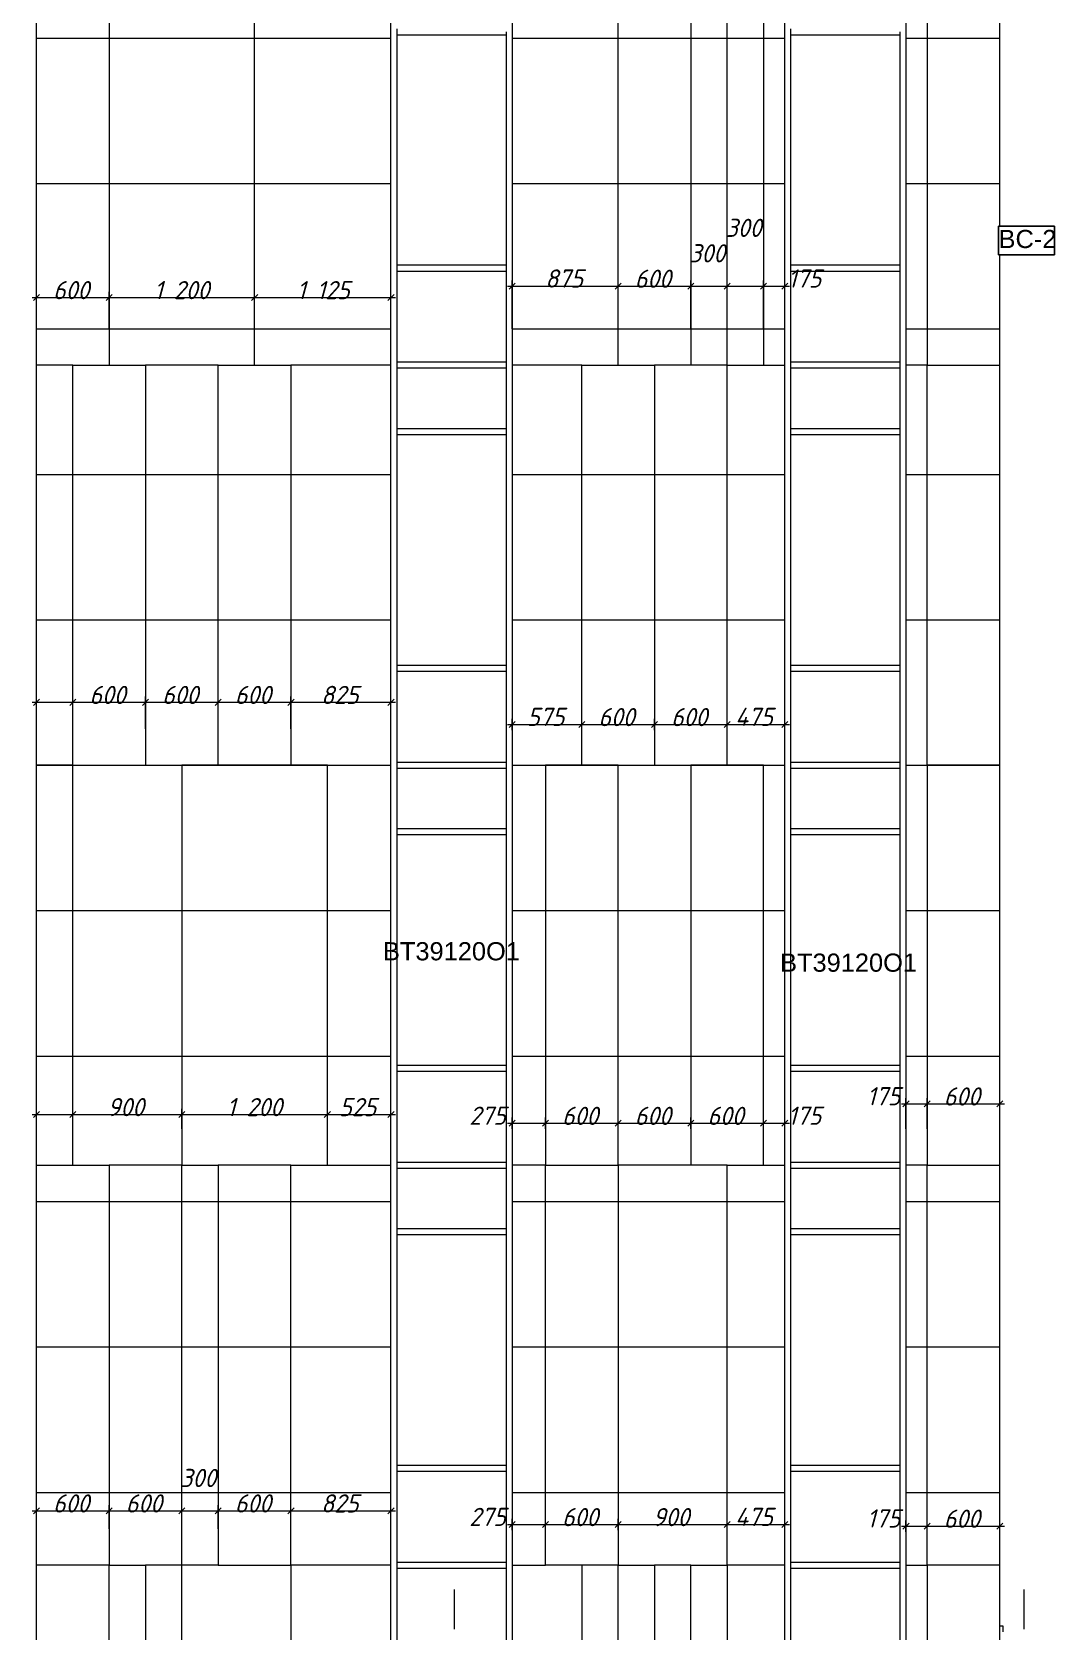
# Model space of a CAD drawing. Header units: millimetres. Extents: x 1499747 to 4230374, y -28481 to 441852.
# Drawn here: x 2536341 to 2544784, y 294569 to 307762 of the extents above; entities that cross this region are included whole.
import ezdxf
from ezdxf.xclip import XClip

# ---------------------------------------------------------------- set-up
doc = ezdxf.new("R2010")
doc.units = ezdxf.units.MM
doc.header["$MEASUREMENT"] = 0
doc.header["$XCLIPFRAME"] = 0
doc.set_wipeout_variables(frame=1)
doc.linetypes.add('Wipeout_Contour', pattern=[1000, 0, -1000])
doc.linetypes.add('Штрихпунктирная', pattern=[670.277762, 352.777767, -176.388884, 0, -141.111112])
for name, color, linetype, lineweight in [('1 Фасад_42_Витражные окна_Ном._пера__1_Ном._пера__7', 7, 'Continuous', 18), ('1 Фасад_42_Витражные окна_Ном._пера__20_Ном._пера__1', 1, 'Continuous', 18), ('1 Фасад_42_Выступы_Ном._пера__1_Ном._пера__7', 7, 'Continuous', 18), ('1 Фасад_42_Отделка керамика_Ном._пера__1_Ном._пера__7', 7, 'Continuous', 18), ('1 Фасад_42_Сетка кладки_Ном._пера__20_Ном._пера__1', 1, 'Continuous', 18), ('1 Фасад_42_Сетка кладки_Ном._пера__62_Ном._пера__253', 252, 'Continuous', 18), ('1 Фасад_42_Элемент Модели - Оси_Ном._пера__2_Ном._пера__8', 8, 'Continuous', 18), ('Кабель 2х6 mm', 150, 'Continuous', 30)]:
    doc.layers.add(name, color=color, linetype=linetype, lineweight=lineweight)
doc.layers.add('1 Фасад_42_Витражные окна_Ном._пера__20', color=7, linetype='Continuous')
doc.styles.add('СГЕНЕРИР_СТИЛЬ_1', font='')
doc.styles.add('СГЕНЕРИР_СТИЛЬ_2', font='arial.ttf')
doc.styles.get('СГЕНЕРИР_СТИЛЬ_1').set_extended_font_data('GOST Common', italic=True)

# ---------------------------------------------------------------- blocks, each defined once
blk = doc.blocks.new('Чертеж_5_42', base_point=(1557140, 9891))
at = {"layer": '1 Фасад_42_Витражные окна_Ном._пера__1_Ном._пера__7', "color": 252, "linetype": 'Continuous', "true_color": 0x939598}
for p, q in [((1533165, 32741), (1533165, 32766)), ((1533165, 32716), (1533165, 32741)), ((1534065, 32741), (1534065, 32716)), ((1536415, 32741), (1536415, 32766)), ((1536415, 32716), (1536415, 32741)), ((1537315, 32741), (1537315, 32716)), ((1533395, 32716), (1533165, 32716)), ((1533165, 30816), (1533165, 32716)), ((1534065, 32716), (1533395, 32716)), ((1534065, 32716), (1534065, 30816)), ((1536645, 32716), (1536415, 32716)), ((1536415, 30816), (1536415, 32716)), ((1537315, 32716), (1536645, 32716)), ((1537315, 32716), (1537315, 30816)), ((1533165, 30791), (1533165, 30816)), ((1533395, 30816), (1533165, 30816)), ((1533165, 30766), (1533165, 30791)), ((1533395, 30766), (1533165, 30766)), ((1533165, 30016), (1533165, 30766)), ((1534065, 30816), (1533395, 30816)), ((1534065, 30766), (1533395, 30766)), ((1534065, 30816), (1534065, 30791)), ((1534065, 30791), (1534065, 30766)), ((1534065, 30766), (1534065, 30016)), ((1536415, 30791), (1536415, 30816)), ((1536645, 30816), (1536415, 30816)), ((1536415, 30766), (1536415, 30791)), ((1536645, 30766), (1536415, 30766)), ((1536415, 30016), (1536415, 30766)), ((1537315, 30816), (1536645, 30816)), ((1537315, 30766), (1536645, 30766)), ((1537315, 30816), (1537315, 30791)), ((1537315, 30791), (1537315, 30766)), ((1537315, 30766), (1537315, 30016)), ((1533395, 30016), (1533165, 30016)), ((1533165, 29991), (1533165, 30016)), ((1533165, 29966), (1533165, 29991)), ((1533395, 29966), (1533165, 29966)), ((1533165, 29466), (1533165, 29966)), ((1534065, 30016), (1533395, 30016)), ((1534065, 29966), (1533395, 29966)), ((1534065, 30016), (1534065, 29991)), ((1534065, 29991), (1534065, 29966)), ((1534065, 29966), (1534065, 29466)), ((1536645, 30016), (1536415, 30016)), ((1536415, 29991), (1536415, 30016)), ((1536415, 29966), (1536415, 29991)), ((1536645, 29966), (1536415, 29966)), ((1536415, 29466), (1536415, 29966)), ((1537315, 30016), (1536645, 30016)), ((1537315, 29966), (1536645, 29966)), ((1537315, 30016), (1537315, 29991)), ((1537315, 29991), (1537315, 29966)), ((1537315, 29966), (1537315, 29466)), ((1533165, 29441), (1533165, 29466)), ((1533395, 29466), (1533165, 29466)), ((1533165, 29416), (1533165, 29441)), ((1534065, 29466), (1533395, 29466)), ((1534065, 29466), (1534065, 29441)), ((1534065, 29441), (1534065, 29416)), ((1536415, 29441), (1536415, 29466)), ((1536645, 29466), (1536415, 29466)), ((1536415, 29416), (1536415, 29441)), ((1537315, 29466), (1536645, 29466)), ((1537315, 29466), (1537315, 29441)), ((1537315, 29441), (1537315, 29416)), ((1533395, 29416), (1533165, 29416)), ((1533165, 27516), (1533165, 29416)), ((1534065, 29416), (1533395, 29416)), ((1534065, 29416), (1534065, 27516)), ((1536645, 29416), (1536415, 29416)), ((1536415, 27516), (1536415, 29416)), ((1537315, 29416), (1536645, 29416)), ((1537315, 29416), (1537315, 27516)), ((1533165, 27491), (1533165, 27516)), ((1533165, 27516), (1533395, 27516)), ((1533165, 27466), (1533165, 27491)), ((1533165, 26716), (1533165, 27466)), ((1533165, 27466), (1533395, 27466)), ((1533395, 27516), (1534065, 27516)), ((1533395, 27466), (1534065, 27466)), ((1534065, 27516), (1534065, 27491)), ((1534065, 27491), (1534065, 27466)), ((1534065, 27466), (1534065, 26716)), ((1536415, 27491), (1536415, 27516)), ((1536415, 27516), (1536645, 27516)), ((1536415, 27466), (1536415, 27491)), ((1536415, 26716), (1536415, 27466)), ((1536415, 27466), (1536645, 27466)), ((1536645, 27516), (1537315, 27516)), ((1536645, 27466), (1537315, 27466)), ((1537315, 27516), (1537315, 27491)), ((1537315, 27491), (1537315, 27466)), ((1537315, 27466), (1537315, 26716)), ((1533165, 26716), (1533395, 26716)), ((1533165, 26691), (1533165, 26716)), ((1533165, 26666), (1533165, 26691)), ((1533165, 26666), (1533395, 26666)), ((1533165, 26166), (1533165, 26666)), ((1533395, 26716), (1534065, 26716)), ((1533395, 26666), (1534065, 26666)), ((1534065, 26716), (1534065, 26691)), ((1534065, 26691), (1534065, 26666)), ((1534065, 26666), (1534065, 26166)), ((1536415, 26716), (1536645, 26716)), ((1536415, 26691), (1536415, 26716)), ((1536415, 26666), (1536415, 26691)), ((1536415, 26666), (1536645, 26666)), ((1536415, 26166), (1536415, 26666)), ((1536645, 26716), (1537315, 26716)), ((1536645, 26666), (1537315, 26666)), ((1537315, 26716), (1537315, 26691)), ((1537315, 26691), (1537315, 26666)), ((1537315, 26666), (1537315, 26166)), ((1533165, 26141), (1533165, 26166)), ((1533395, 26166), (1533165, 26166)), ((1533165, 26116), (1533165, 26141)), ((1534065, 26166), (1533395, 26166)), ((1534065, 26166), (1534065, 26141)), ((1534065, 26141), (1534065, 26116)), ((1536415, 26141), (1536415, 26166)), ((1536645, 26166), (1536415, 26166)), ((1536415, 26116), (1536415, 26141)), ((1537315, 26166), (1536645, 26166)), ((1537315, 26166), (1537315, 26141)), ((1537315, 26141), (1537315, 26116)), ((1533395, 26116), (1533165, 26116)), ((1533165, 24216), (1533165, 26116)), ((1534065, 26116), (1533395, 26116)), ((1534065, 26116), (1534065, 24216)), ((1536645, 26116), (1536415, 26116)), ((1536415, 24216), (1536415, 26116)), ((1537315, 26116), (1536645, 26116)), ((1537315, 26116), (1537315, 24216)), ((1533165, 24191), (1533165, 24216)), ((1533165, 24216), (1533395, 24216)), ((1533165, 24166), (1533165, 24191)), ((1533165, 23416), (1533165, 24166)), ((1533165, 24166), (1533395, 24166)), ((1533395, 24216), (1534065, 24216)), ((1533395, 24166), (1534065, 24166)), ((1534065, 24216), (1534065, 24191)), ((1534065, 24191), (1534065, 24166)), ((1534065, 24166), (1534065, 23416)), ((1536415, 24191), (1536415, 24216)), ((1536415, 24216), (1536645, 24216)), ((1536415, 24166), (1536415, 24191)), ((1536415, 23416), (1536415, 24166)), ((1536415, 24166), (1536645, 24166)), ((1536645, 24216), (1537315, 24216)), ((1536645, 24166), (1537315, 24166)), ((1537315, 24216), (1537315, 24191)), ((1537315, 24191), (1537315, 24166)), ((1537315, 24166), (1537315, 23416)), ((1533165, 23416), (1533395, 23416)), ((1533165, 23391), (1533165, 23416)), ((1533165, 23366), (1533165, 23391)), ((1533165, 23366), (1533395, 23366)), ((1533165, 22866), (1533165, 23366)), ((1533395, 23416), (1534065, 23416)), ((1533395, 23366), (1534065, 23366)), ((1534065, 23416), (1534065, 23391)), ((1534065, 23391), (1534065, 23366)), ((1534065, 23366), (1534065, 22866)), ((1536415, 23416), (1536645, 23416)), ((1536415, 23391), (1536415, 23416)), ((1536415, 23366), (1536415, 23391)), ((1536415, 23366), (1536645, 23366)), ((1536415, 22866), (1536415, 23366)), ((1536645, 23416), (1537315, 23416)), ((1536645, 23366), (1537315, 23366)), ((1537315, 23416), (1537315, 23391)), ((1537315, 23391), (1537315, 23366)), ((1537315, 23366), (1537315, 22866)), ((1533165, 22841), (1533165, 22866)), ((1533395, 22866), (1533165, 22866)), ((1533165, 22816), (1533165, 22841)), ((1534065, 22866), (1533395, 22866)), ((1534065, 22866), (1534065, 22841)), ((1534065, 22841), (1534065, 22816)), ((1536415, 22841), (1536415, 22866)), ((1536645, 22866), (1536415, 22866)), ((1536415, 22816), (1536415, 22841)), ((1537315, 22866), (1536645, 22866)), ((1537315, 22866), (1537315, 22841)), ((1537315, 22841), (1537315, 22816)), ((1533395, 22816), (1533165, 22816)), ((1533165, 20916), (1533165, 22816)), ((1534065, 22816), (1533395, 22816)), ((1534065, 22816), (1534065, 20916)), ((1536645, 22816), (1536415, 22816)), ((1536415, 20916), (1536415, 22816)), ((1537315, 22816), (1536645, 22816)), ((1537315, 22816), (1537315, 20916)), ((1533165, 20891), (1533165, 20916)), ((1533165, 20916), (1533395, 20916)), ((1533165, 20866), (1533165, 20891)), ((1533165, 20116), (1533165, 20866)), ((1533165, 20866), (1533395, 20866)), ((1533395, 20916), (1534065, 20916)), ((1533395, 20866), (1534065, 20866)), ((1534065, 20916), (1534065, 20891)), ((1534065, 20891), (1534065, 20866)), ((1534065, 20866), (1534065, 20116)), ((1536415, 20891), (1536415, 20916)), ((1536415, 20916), (1536645, 20916)), ((1536415, 20866), (1536415, 20891)), ((1536415, 20116), (1536415, 20866)), ((1536415, 20866), (1536645, 20866)), ((1536645, 20916), (1537315, 20916)), ((1536645, 20866), (1537315, 20866)), ((1537315, 20916), (1537315, 20891)), ((1537315, 20891), (1537315, 20866)), ((1537315, 20866), (1537315, 20116)), ((1533165, 20116), (1533395, 20116)), ((1533165, 20091), (1533165, 20116)), ((1533165, 20066), (1533165, 20091)), ((1533165, 20066), (1533395, 20066)), ((1533165, 19116), (1533165, 20066)), ((1533395, 20116), (1534065, 20116)), ((1533395, 20066), (1534065, 20066)), ((1534065, 20116), (1534065, 20091)), ((1534065, 20091), (1534065, 20066)), ((1534065, 20066), (1534065, 19116)), ((1536415, 20116), (1536645, 20116)), ((1536415, 20091), (1536415, 20116)), ((1536415, 20066), (1536415, 20091)), ((1536415, 20066), (1536645, 20066)), ((1536415, 19116), (1536415, 20066)), ((1536645, 20116), (1537315, 20116)), ((1536645, 20066), (1537315, 20066)), ((1537315, 20116), (1537315, 20091)), ((1537315, 20091), (1537315, 20066)), ((1537315, 20066), (1537315, 19116))]:
    blk.add_line(p, q, dxfattribs=at)
at = {"layer": '1 Фасад_42_Выступы_Ном._пера__1_Ном._пера__7', "color": 252, "linetype": 'Continuous', "true_color": 0x939598}
for p, q in [((1530190, 16341), (1530190, 46491)), ((1538140, 19591), (1538140, 39341)), ((1538140, 19591), (1538165, 19591)), ((1538165, 19591), (1538165, 19541))]:
    blk.add_line(p, q, dxfattribs=at)
at = {"layer": '1 Фасад_42_Отделка керамика_Ном._пера__1_Ном._пера__7', "color": 252, "linetype": 'Continuous', "true_color": 0x939598}
for p, q in [((1530790, 33291), (1530790, 29991)), ((1531990, 29991), (1531990, 33291)), ((1533115, 29991), (1533115, 33291)), ((1534115, 33291), (1534115, 29991)), ((1534990, 29991), (1534990, 33291)), ((1535590, 33291), (1535590, 29991)), ((1535890, 29991), (1535890, 33291)), ((1536190, 33291), (1536190, 29991)), ((1536365, 29991), (1536365, 33291)), ((1537365, 33291), (1537365, 29991)), ((1537540, 33291), (1537540, 29991)), ((1530490, 29991), (1530190, 29991)), ((1530490, 29991), (1530790, 29991)), ((1530490, 26691), (1530490, 29991)), ((1530790, 29991), (1531090, 29991)), ((1531690, 29991), (1531090, 29991)), ((1531090, 29991), (1531090, 26691)), ((1531690, 29991), (1531990, 29991)), ((1531690, 26691), (1531690, 29991)), ((1531990, 29991), (1532290, 29991)), ((1533115, 29991), (1532290, 29991)), ((1532290, 29991), (1532290, 26691)), ((1533115, 26691), (1533115, 29991)), ((1534690, 29991), (1534115, 29991)), ((1534115, 29991), (1534115, 26691)), ((1534690, 29991), (1534990, 29991)), ((1534690, 26691), (1534690, 29991)), ((1534990, 29991), (1535290, 29991)), ((1535890, 29991), (1535290, 29991)), ((1535290, 29991), (1535290, 26691)), ((1535890, 29991), (1536190, 29991)), ((1535890, 26691), (1535890, 29991)), ((1536190, 29991), (1536365, 29991)), ((1536365, 26691), (1536365, 29991)), ((1537540, 29991), (1537365, 29991)), ((1537365, 29991), (1537365, 26691)), ((1537540, 29991), (1538140, 29991)), ((1537540, 26691), (1537540, 29991)), ((1530490, 26691), (1530190, 26691)), ((1530490, 26691), (1531090, 26691)), ((1530490, 23391), (1530490, 26691)), ((1531090, 26691), (1531390, 26691)), ((1532590, 26691), (1531390, 26691)), ((1531390, 26691), (1531390, 23391)), ((1532590, 26691), (1533115, 26691)), ((1532590, 23391), (1532590, 26691)), ((1533115, 23391), (1533115, 26691)), ((1534115, 26691), (1534115, 23391)), ((1534115, 26691), (1534390, 26691)), ((1534390, 26691), (1534390, 23391)), ((1534990, 26691), (1534390, 26691)), ((1534990, 26691), (1535290, 26691)), ((1534990, 23391), (1534990, 26691)), ((1535290, 26691), (1535590, 26691)), ((1535890, 26691), (1535590, 26691)), ((1535590, 26691), (1535590, 23391)), ((1536190, 26691), (1535890, 26691)), ((1536190, 26691), (1536365, 26691)), ((1536190, 23391), (1536190, 26691)), ((1536365, 23391), (1536365, 26691)), ((1537365, 26691), (1537365, 23391)), ((1537365, 26691), (1537540, 26691)), ((1538140, 26691), (1537540, 26691)), ((1537540, 26691), (1537540, 23391)), ((1530190, 23391), (1530490, 23391)), ((1530490, 23391), (1530790, 23391)), ((1531390, 23391), (1530790, 23391)), ((1530790, 23391), (1530790, 20091)), ((1531390, 23391), (1531690, 23391)), ((1531390, 20091), (1531390, 23391)), ((1532290, 23391), (1531690, 23391)), ((1531690, 23391), (1531690, 20091)), ((1532290, 23391), (1532590, 23391)), ((1532290, 20091), (1532290, 23391)), ((1532590, 23391), (1533115, 23391)), ((1533115, 20091), (1533115, 23391)), ((1534390, 23391), (1534115, 23391)), ((1534115, 23391), (1534115, 20091)), ((1534390, 23391), (1534990, 23391)), ((1534390, 20091), (1534390, 23391)), ((1535590, 23391), (1534990, 23391)), ((1534990, 23391), (1534990, 20091)), ((1535890, 23391), (1535590, 23391)), ((1535890, 23391), (1536190, 23391)), ((1535890, 20091), (1535890, 23391)), ((1536190, 23391), (1536365, 23391)), ((1536365, 20091), (1536365, 23391)), ((1537540, 23391), (1537365, 23391)), ((1537365, 23391), (1537365, 20091)), ((1537540, 23391), (1538140, 23391)), ((1537540, 20091), (1537540, 23391)), ((1530790, 20091), (1530190, 20091)), ((1530790, 20091), (1531090, 20091)), ((1530790, 16341), (1530790, 20091)), ((1531390, 20091), (1531090, 20091)), ((1531090, 20091), (1531090, 16341)), ((1531690, 20091), (1531390, 20091)), ((1531390, 16341), (1531390, 20091)), ((1531690, 20091), (1532290, 20091)), ((1533115, 20091), (1532290, 20091)), ((1532290, 20091), (1532290, 16341)), ((1533115, 16341), (1533115, 20091)), ((1534115, 20091), (1534115, 16341)), ((1534115, 20091), (1534390, 20091)), ((1534690, 20091), (1534390, 20091)), ((1534990, 20091), (1534690, 20091)), ((1534690, 20091), (1534690, 16341)), ((1534990, 20091), (1535290, 20091)), ((1534990, 16341), (1534990, 20091)), ((1535590, 20091), (1535290, 20091)), ((1535290, 20091), (1535290, 16341)), ((1535590, 20091), (1535890, 20091)), ((1535590, 16341), (1535590, 20091)), ((1536365, 20091), (1535890, 20091)), ((1535890, 20091), (1535890, 16341)), ((1536365, 17441), (1536365, 20091)), ((1537365, 20091), (1537365, 17441)), ((1537365, 20091), (1537540, 20091)), ((1538140, 20091), (1537540, 20091)), ((1537540, 20091), (1537540, 16341)), ((1538140, 16341), (1538140, 19591))]:
    blk.add_line(p, q, dxfattribs=at)
at = {"layer": '1 Фасад_42_Сетка кладки_Ном._пера__20_Ном._пера__1', "color": 252, "linetype": 'Continuous', "true_color": 0x939598}
for p, q in [((1534078, 30644), (1534115, 30644)), ((1534140, 30669), (1534090, 30619)), ((1534115, 30291), (1534115, 30691)), ((1534115, 30644), (1534990, 30644)), ((1535015, 30669), (1534965, 30619)), ((1535015, 30669), (1534965, 30619)), ((1534990, 30291), (1534990, 30691)), ((1534990, 30291), (1534990, 30691)), ((1534990, 30644), (1535590, 30644)), ((1535615, 30669), (1535565, 30619)), ((1535615, 30669), (1535565, 30619)), ((1535590, 30291), (1535590, 30691)), ((1535590, 30291), (1535590, 30691)), ((1535590, 30644), (1535890, 30644)), ((1535915, 30669), (1535865, 30619)), ((1535915, 30669), (1535865, 30619)), ((1535890, 30291), (1535890, 30691)), ((1535890, 30291), (1535890, 30691)), ((1535890, 30644), (1536190, 30644)), ((1536215, 30669), (1536165, 30619)), ((1536215, 30669), (1536165, 30619)), ((1536190, 30291), (1536190, 30691)), ((1536190, 30291), (1536190, 30691)), ((1536190, 30644), (1536365, 30644)), ((1536340, 30619), (1536390, 30669)), ((1536365, 30291), (1536365, 30691)), ((1536365, 30644), (1536403, 30644)), ((1530153, 30550), (1530190, 30550)), ((1530215, 30575), (1530165, 30525)), ((1530190, 30291), (1530190, 30597)), ((1530190, 30550), (1530790, 30550)), ((1530815, 30575), (1530765, 30525)), ((1530815, 30575), (1530765, 30525)), ((1530790, 30291), (1530790, 30597)), ((1530790, 30291), (1530790, 30597)), ((1530790, 30550), (1531990, 30550)), ((1532015, 30575), (1531965, 30525)), ((1532015, 30575), (1531965, 30525)), ((1531990, 30291), (1531990, 30597)), ((1531990, 30291), (1531990, 30597)), ((1531990, 30550), (1533115, 30550)), ((1533090, 30525), (1533140, 30575)), ((1533115, 30291), (1533115, 30597)), ((1533115, 30550), (1533153, 30550)), ((1530153, 27210), (1530190, 27210)), ((1530215, 27235), (1530165, 27185)), ((1530190, 26991), (1530190, 27257)), ((1530190, 27210), (1530490, 27210)), ((1530515, 27235), (1530465, 27185)), ((1530515, 27235), (1530465, 27185)), ((1530490, 26991), (1530490, 27257)), ((1530490, 26991), (1530490, 27257)), ((1530490, 27210), (1531090, 27210)), ((1531115, 27235), (1531065, 27185)), ((1531115, 27235), (1531065, 27185)), ((1531090, 26991), (1531090, 27257)), ((1531090, 26991), (1531090, 27257)), ((1531090, 27210), (1531690, 27210)), ((1531715, 27235), (1531665, 27185)), ((1531715, 27235), (1531665, 27185)), ((1531690, 26991), (1531690, 27257)), ((1531690, 26991), (1531690, 27257)), ((1531690, 27210), (1532290, 27210)), ((1532315, 27235), (1532265, 27185)), ((1532315, 27235), (1532265, 27185)), ((1532290, 26991), (1532290, 27257)), ((1532290, 26991), (1532290, 27257)), ((1532290, 27210), (1533115, 27210)), ((1533090, 27185), (1533140, 27235)), ((1533115, 26991), (1533115, 27257)), ((1533115, 27210), (1533153, 27210)), ((1534140, 27053), (1534090, 27003)), ((1534115, 26981), (1534115, 27074)), ((1534715, 27053), (1534665, 27003)), ((1534715, 27053), (1534665, 27003)), ((1534690, 26981), (1534690, 27074)), ((1534690, 26981), (1534690, 27074)), ((1535315, 27053), (1535265, 27003)), ((1535315, 27053), (1535265, 27003)), ((1535290, 26981), (1535290, 27074)), ((1535290, 26981), (1535290, 27074)), ((1535915, 27053), (1535865, 27003)), ((1535915, 27053), (1535865, 27003)), ((1535890, 26981), (1535890, 27074)), ((1535890, 26981), (1535890, 27074)), ((1536340, 27003), (1536390, 27053)), ((1536365, 26981), (1536365, 27074)), ((1534078, 27028), (1534115, 27028)), ((1534115, 27028), (1534690, 27028)), ((1534690, 27028), (1535290, 27028)), ((1535290, 27028), (1535890, 27028)), ((1535890, 27028), (1536365, 27028)), ((1536365, 27028), (1536403, 27028)), ((1537328, 23897), (1537365, 23897)), ((1537390, 23922), (1537340, 23872)), ((1537365, 23691), (1537365, 23944)), ((1537365, 23897), (1537540, 23897)), ((1537565, 23922), (1537515, 23872)), ((1537565, 23922), (1537515, 23872)), ((1537540, 23691), (1537540, 23944)), ((1537540, 23691), (1537540, 23944)), ((1537540, 23897), (1538140, 23897)), ((1538115, 23872), (1538165, 23922)), ((1538140, 23691), (1538140, 23944)), ((1538140, 23897), (1538178, 23897)), ((1530153, 23809), (1530190, 23809)), ((1530215, 23834), (1530165, 23784)), ((1530190, 23691), (1530190, 23856)), ((1530190, 23809), (1530490, 23809)), ((1530515, 23834), (1530465, 23784)), ((1530515, 23834), (1530465, 23784)), ((1530490, 23691), (1530490, 23856)), ((1530490, 23691), (1530490, 23856)), ((1530490, 23809), (1531390, 23809)), ((1531415, 23834), (1531365, 23784)), ((1531415, 23834), (1531365, 23784)), ((1531390, 23691), (1531390, 23856)), ((1531390, 23691), (1531390, 23856)), ((1531390, 23809), (1532590, 23809)), ((1532615, 23834), (1532565, 23784)), ((1532615, 23834), (1532565, 23784)), ((1532590, 23691), (1532590, 23856)), ((1532590, 23691), (1532590, 23856)), ((1532590, 23809), (1533115, 23809)), ((1533090, 23784), (1533140, 23834)), ((1533115, 23691), (1533115, 23856)), ((1533115, 23809), (1533153, 23809)), ((1534140, 23762), (1534090, 23712)), ((1534115, 23690), (1534115, 23783)), ((1534415, 23762), (1534365, 23712)), ((1534415, 23762), (1534365, 23712)), ((1534390, 23690), (1534390, 23783)), ((1534390, 23690), (1534390, 23783)), ((1535015, 23762), (1534965, 23712)), ((1535015, 23762), (1534965, 23712)), ((1534990, 23690), (1534990, 23783)), ((1534990, 23690), (1534990, 23783)), ((1535615, 23762), (1535565, 23712)), ((1535615, 23762), (1535565, 23712)), ((1535590, 23690), (1535590, 23783)), ((1535590, 23690), (1535590, 23783)), ((1536215, 23762), (1536165, 23712)), ((1536215, 23762), (1536165, 23712)), ((1536190, 23690), (1536190, 23783)), ((1536190, 23690), (1536190, 23783)), ((1536340, 23712), (1536390, 23762)), ((1536365, 23690), (1536365, 23783)), ((1534078, 23737), (1534115, 23737)), ((1534115, 23737), (1534390, 23737)), ((1534390, 23737), (1534990, 23737)), ((1534990, 23737), (1535590, 23737)), ((1535590, 23737), (1536190, 23737)), ((1536190, 23737), (1536365, 23737)), ((1536365, 23737), (1536403, 23737)), ((1530190, 20391), (1530190, 20586)), ((1530790, 20391), (1530790, 20586)), ((1530790, 20391), (1530790, 20586)), ((1531390, 20391), (1531390, 20586)), ((1531390, 20391), (1531390, 20586)), ((1531690, 20391), (1531690, 20586)), ((1531690, 20391), (1531690, 20586)), ((1532290, 20391), (1532290, 20586)), ((1532290, 20391), (1532290, 20586)), ((1533115, 20391), (1533115, 20586)), ((1530153, 20539), (1530190, 20539)), ((1530215, 20564), (1530165, 20514)), ((1530190, 20539), (1530790, 20539)), ((1530815, 20564), (1530765, 20514)), ((1530815, 20564), (1530765, 20514)), ((1530790, 20539), (1531390, 20539)), ((1531415, 20564), (1531365, 20514)), ((1531415, 20564), (1531365, 20514)), ((1531390, 20539), (1531690, 20539)), ((1531715, 20564), (1531665, 20514)), ((1531715, 20564), (1531665, 20514)), ((1531690, 20539), (1532290, 20539)), ((1532315, 20564), (1532265, 20514)), ((1532315, 20564), (1532265, 20514)), ((1532290, 20539), (1533115, 20539)), ((1533090, 20514), (1533140, 20564)), ((1533115, 20539), (1533153, 20539)), ((1534140, 20451), (1534090, 20401)), ((1534115, 20379), (1534115, 20473)), ((1534415, 20451), (1534365, 20401)), ((1534415, 20451), (1534365, 20401)), ((1534390, 20379), (1534390, 20473)), ((1534390, 20379), (1534390, 20473)), ((1535015, 20451), (1534965, 20401)), ((1535015, 20451), (1534965, 20401)), ((1534990, 20379), (1534990, 20473)), ((1534990, 20379), (1534990, 20473)), ((1535915, 20451), (1535865, 20401)), ((1535915, 20451), (1535865, 20401)), ((1535890, 20379), (1535890, 20473)), ((1535890, 20379), (1535890, 20473)), ((1536340, 20401), (1536390, 20451)), ((1536365, 20379), (1536365, 20473)), ((1537365, 20367), (1537365, 20460)), ((1537540, 20367), (1537540, 20460)), ((1537540, 20367), (1537540, 20460)), ((1538140, 20367), (1538140, 20460)), ((1534078, 20426), (1534115, 20426)), ((1534115, 20426), (1534390, 20426)), ((1534390, 20426), (1534990, 20426)), ((1534990, 20426), (1535890, 20426)), ((1535890, 20426), (1536365, 20426)), ((1536365, 20426), (1536403, 20426)), ((1537328, 20413), (1537365, 20413)), ((1537390, 20438), (1537340, 20388)), ((1537365, 20413), (1537540, 20413)), ((1537565, 20438), (1537515, 20388)), ((1537565, 20438), (1537515, 20388)), ((1537540, 20413), (1538140, 20413)), ((1538115, 20388), (1538165, 20438)), ((1538140, 20413), (1538178, 20413))]:
    blk.add_line(p, q, dxfattribs=at)
at = {"layer": '1 Фасад_42_Сетка кладки_Ном._пера__62_Ном._пера__253', "color": 252, "linetype": 'Continuous', "true_color": 0x939598}
for p, q in [((1530190, 32691), (1533115, 32691)), ((1534115, 32691), (1536365, 32691)), ((1537365, 32691), (1538140, 32691)), ((1530190, 31491), (1533115, 31491)), ((1534115, 31491), (1536365, 31491)), ((1537365, 31491), (1538140, 31491)), ((1530190, 30291), (1533115, 30291)), ((1534115, 30291), (1536365, 30291)), ((1537365, 30291), (1538140, 30291)), ((1530190, 29091), (1533115, 29091)), ((1534115, 29091), (1536365, 29091)), ((1537365, 29091), (1538140, 29091)), ((1530190, 27891), (1533115, 27891)), ((1534115, 27891), (1536365, 27891)), ((1537365, 27891), (1538140, 27891)), ((1530190, 26691), (1533115, 26691)), ((1534115, 26691), (1536365, 26691)), ((1537365, 26691), (1538140, 26691)), ((1530190, 25491), (1533115, 25491)), ((1534115, 25491), (1536365, 25491)), ((1537365, 25491), (1538140, 25491)), ((1530190, 24291), (1533115, 24291)), ((1534115, 24291), (1536365, 24291)), ((1537365, 24291), (1538140, 24291)), ((1530190, 23091), (1533115, 23091)), ((1534115, 23091), (1536365, 23091)), ((1537365, 23091), (1538140, 23091)), ((1530190, 21891), (1533115, 21891)), ((1534115, 21891), (1536365, 21891)), ((1537365, 21891), (1538140, 21891)), ((1530190, 20691), (1533115, 20691)), ((1534115, 20691), (1536365, 20691)), ((1537365, 20691), (1538140, 20691))]:
    blk.add_line(p, q, dxfattribs=at)
at = {"layer": '1 Фасад_42_Элемент Модели - Оси_Ном._пера__2_Ном._пера__8', "linetype": 'Штрихпунктирная'}
for p, q in [((1533640, 18891), (1533640, 19891)), ((1538340, 18891), (1538340, 19891))]:
    blk.add_line(p, q, dxfattribs=at)
at = {"layer": '1 Фасад_42_Витражные окна_Ном._пера__20_Ном._пера__1', "color": 252, "linetype": 'Continuous', "true_color": 0x939598, "char_height": 150, "attachment_point": 4, "style": 'СГЕНЕРИР_СТИЛЬ_2'}
for insert in [(1533049, 25155), (1536326, 25061)]:
    blk.add_mtext('\\A1;{\\pql;\\fArial|b0|i0|c204|p0;\\W1.000000;ВТ39120О1}', dxfattribs=dict(at, insert=insert))
at = {"layer": '1 Фасад_42_Сетка кладки_Ном._пера__20_Ном._пера__1', "color": 252, "linetype": 'Continuous', "true_color": 0x939598, "char_height": 150, "attachment_point": 7, "style": 'СГЕНЕРИР_СТИЛЬ_1'}
for s, insert in [('\\A1;{\\pql;\\fGOST Common|b0|i1|c204|p0;\\W1.000000;300}', (1535876, 31050)), ('\\A1;{\\pql;\\fGOST Common|b0|i1|c204|p0;\\W1.000000;300}', (1535576, 30840)), ('\\A1;{\\pql;\\fGOST Common|b0|i1|c204|p0;\\W1.000000;875}', (1534388, 30632)), ('\\A1;{\\pql;\\fGOST Common|b0|i1|c204|p0;\\W1.000000;600}', (1535126, 30630)), ('\\A1;{\\pql;\\fGOST Common|b0|i1|c204|p0;\\W1.000000;175}', (1536390, 30632)), ('\\A1;{\\pql;\\fGOST Common|b0|i1|c204|p0;\\W1.000000;600}', (1530326, 30536)), ('\\A1;{\\pql;\\fGOST Common|b0|i1|c204|p0;\\W1.000000;1\xa0200}', (1531160, 30536)), ('\\A1;{\\pql;\\fGOST Common|b0|i1|c204|p0;\\W1.000000;1\xa0125}', (1532339, 30536)), ('\\A1;{\\pql;\\fGOST Common|b0|i1|c204|p0;\\W1.000000;600}', (1530626, 27196)), ('\\A1;{\\pql;\\fGOST Common|b0|i1|c204|p0;\\W1.000000;600}', (1531226, 27196)), ('\\A1;{\\pql;\\fGOST Common|b0|i1|c204|p0;\\W1.000000;600}', (1531826, 27196)), ('\\A1;{\\pql;\\fGOST Common|b0|i1|c204|p0;\\W1.000000;825}', (1532538, 27196)), ('\\A1;{\\pql;\\fGOST Common|b0|i1|c204|p0;\\W1.000000;575}', (1534238, 27015)), ('\\A1;{\\pql;\\fGOST Common|b0|i1|c204|p0;\\W1.000000;600}', (1534826, 27013)), ('\\A1;{\\pql;\\fGOST Common|b0|i1|c204|p0;\\W1.000000;600}', (1535426, 27013)), ('\\A1;{\\pql;\\fGOST Common|b0|i1|c204|p0;\\W1.000000;475}', (1535955, 27015)), ('\\A1;{\\pql;\\fGOST Common|b0|i1|c204|p0;\\W1.000000;175}', (1537042, 23885)), ('\\A1;{\\pql;\\fGOST Common|b0|i1|c204|p0;\\W1.000000;600}', (1537676, 23883)), ('\\A1;{\\pql;\\fGOST Common|b0|i1|c204|p0;\\W1.000000;900}', (1530776, 23795)), ('\\A1;{\\pql;\\fGOST Common|b0|i1|c204|p0;\\W1.000000;1\xa0200}', (1531760, 23795)), ('\\A1;{\\pql;\\fGOST Common|b0|i1|c204|p0;\\W1.000000;525}', (1532688, 23795)), ('\\A1;{\\pql;\\fGOST Common|b0|i1|c204|p0;\\W1.000000;275}', (1533761, 23724)), ('\\A1;{\\pql;\\fGOST Common|b0|i1|c204|p0;\\W1.000000;600}', (1534526, 23723)), ('\\A1;{\\pql;\\fGOST Common|b0|i1|c204|p0;\\W1.000000;600}', (1535126, 23723)), ('\\A1;{\\pql;\\fGOST Common|b0|i1|c204|p0;\\W1.000000;600}', (1535726, 23723)), ('\\A1;{\\pql;\\fGOST Common|b0|i1|c204|p0;\\W1.000000;175}', (1536390, 23724)), ('\\A1;{\\pql;\\fGOST Common|b0|i1|c204|p0;\\W1.000000;300}', (1531376, 20735)), ('\\A1;{\\pql;\\fGOST Common|b0|i1|c204|p0;\\W1.000000;600}', (1530326, 20525)), ('\\A1;{\\pql;\\fGOST Common|b0|i1|c204|p0;\\W1.000000;600}', (1530926, 20525)), ('\\A1;{\\pql;\\fGOST Common|b0|i1|c204|p0;\\W1.000000;600}', (1531826, 20525)), ('\\A1;{\\pql;\\fGOST Common|b0|i1|c204|p0;\\W1.000000;825}', (1532538, 20525)), ('\\A1;{\\pql;\\fGOST Common|b0|i1|c204|p0;\\W1.000000;275}', (1533761, 20414)), ('\\A1;{\\pql;\\fGOST Common|b0|i1|c204|p0;\\W1.000000;600}', (1534526, 20412)), ('\\A1;{\\pql;\\fGOST Common|b0|i1|c204|p0;\\W1.000000;900}', (1535276, 20412)), ('\\A1;{\\pql;\\fGOST Common|b0|i1|c204|p0;\\W1.000000;475}', (1535955, 20414)), ('\\A1;{\\pql;\\fGOST Common|b0|i1|c204|p0;\\W1.000000;175}', (1537042, 20401)), ('\\A1;{\\pql;\\fGOST Common|b0|i1|c204|p0;\\W1.000000;600}', (1537676, 20399))]:
    blk.add_mtext(s, dxfattribs=dict(at, insert=insert))
at = {"color": 252, "linetype": 'Wipeout_Contour', "ltscale": 6154688.822963865, "true_color": 0x939598}
blk.add_wipeout([(1538129, 31138), (1538129, 30903), (1538590, 30903), (1538590, 31138)], dxfattribs=at).dxf.layer = '1 Фасад_42_Витражные окна_Ном._пера__20'
at = {"layer": '1 Фасад_42_Витражные окна_Ном._пера__1_Ном._пера__7', "color": 252, "linetype": 'Continuous', "true_color": 0x939598, "flags": 128}
blk.add_lwpolyline([(1538129, 31138), (1538590, 31138), (1538590, 30903), (1538129, 30903)], close=True, dxfattribs=at)
at = {"layer": '1 Фасад_42_Витражные окна_Ном._пера__20_Ном._пера__1', "color": 252, "linetype": 'Continuous', "true_color": 0x939598}
for p, q in [((1538129, 31138), (1538129, 30903)), ((1538590, 31138), (1538129, 31138)), ((1538590, 30903), (1538590, 31138)), ((1538129, 30903), (1538590, 30903))]:
    blk.add_line(p, q, dxfattribs=at)
at = {"layer": '1 Фасад_42_Витражные окна_Ном._пера__20_Ном._пера__1', "color": 252, "linetype": 'Continuous', "true_color": 0x939598, "insert": (1538129, 31032), "char_height": 150, "attachment_point": 4, "style": 'СГЕНЕРИР_СТИЛЬ_2'}
blk.add_mtext('\\A1;{\\pql;\\fArial|b0|i0|c204|p0;\\W1.000000;ВС-2}', dxfattribs=at)

msp = doc.modelspace()

# ---------------------------------------------------------------- block references
at = {"layer": 'Кабель 2х6 mm', "lineweight": 35}
ref = msp.add_blockref('Чертеж_5_42', (2563328.67685, 284912.32313), dxfattribs=at)
XClip(ref).set_block_clipping_path([(1496000, -1299.0576434789), (1580000, 60181.6414690267)])

doc.saveas('drawing.dxf')
